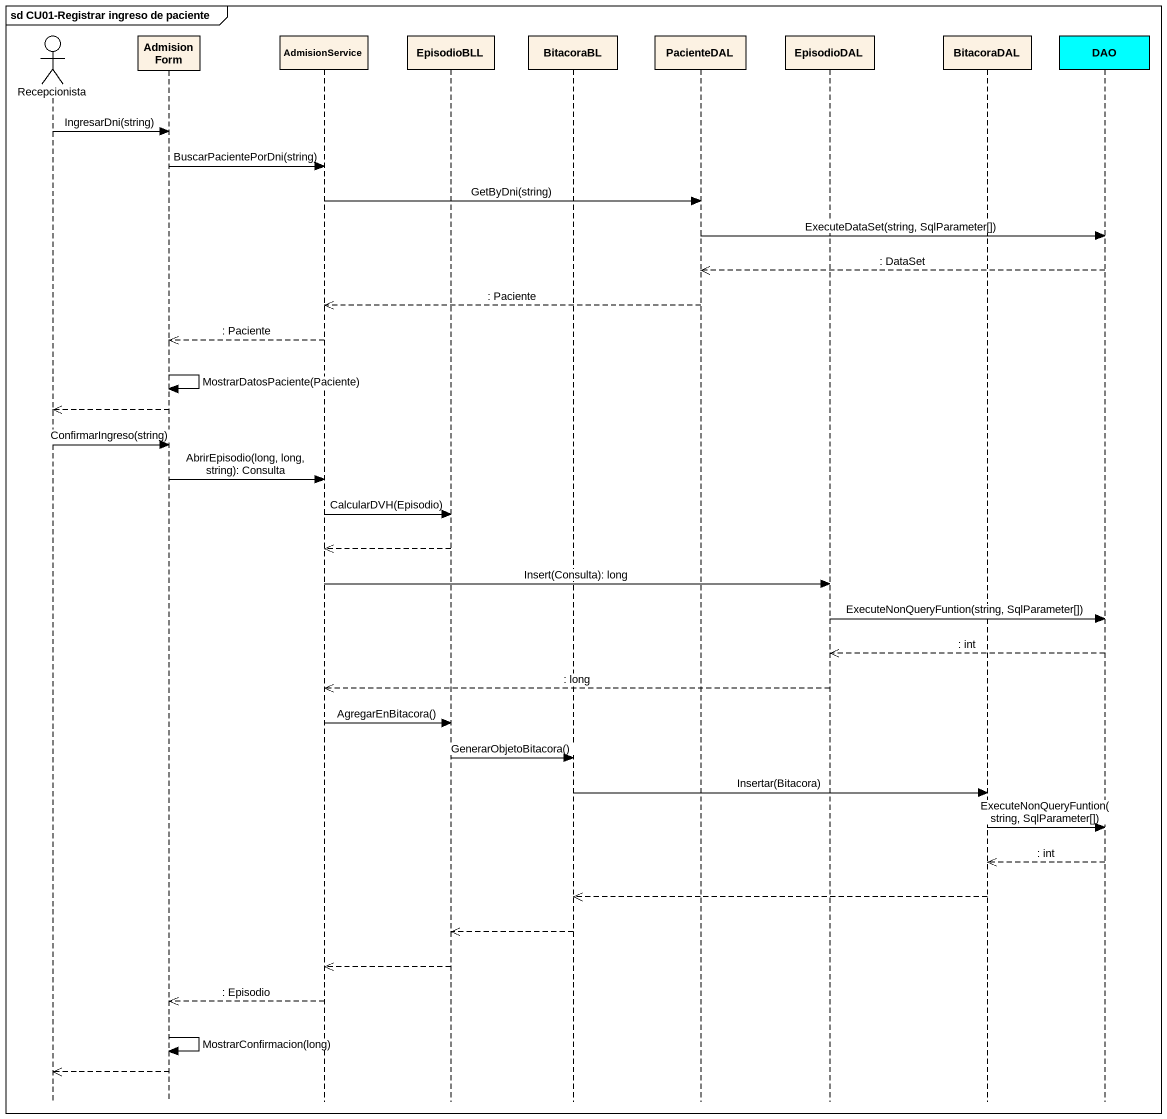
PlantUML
@startuml
mainframe sd CU01-Registrar ingreso de paciente
hide footbox
actor Recepcionista
participant AdmisionForm
participant AdmisionService
participant EpisodioBLL
participant BitacoraBL
participant PacienteDAL
participant EpisodioDAL
participant BitacoraDAL
participant DAO #00FFFF

Recepcionista -> AdmisionForm : IngresarDni(string)
AdmisionForm -> AdmisionService : BuscarPacientePorDni(string)
AdmisionService -> PacienteDAL : GetByDni(string)
PacienteDAL -> DAO : ExecuteDataSet(string, SqlParameter[])
DAO -->> PacienteDAL : : DataSet
PacienteDAL -->> AdmisionService : : Paciente
AdmisionService -->> AdmisionForm : : Paciente
AdmisionForm -> AdmisionForm : MostrarDatosPaciente(Paciente)
AdmisionForm -->> Recepcionista
Recepcionista -> AdmisionForm : ConfirmarIngreso(string)
AdmisionForm -> AdmisionService : AbrirEpisodio(long, long, string): Consulta
AdmisionService -> EpisodioBLL : CalcularDVH(Episodio)
EpisodioBLL -->> AdmisionService
AdmisionService -> EpisodioDAL : Insert(Consulta): long
EpisodioDAL -> DAO : ExecuteNonQueryFuntion(string, SqlParameter[])
DAO -->> EpisodioDAL : : int
EpisodioDAL -->> AdmisionService : : long
AdmisionService -> EpisodioBLL : AgregarEnBitacora()
EpisodioBLL -> BitacoraBL : GenerarObjetoBitacora()
BitacoraBL -> BitacoraDAL : Insertar(Bitacora)
BitacoraDAL -> DAO : ExecuteNonQueryFuntion(string, SqlParameter[])
DAO -->> BitacoraDAL : : int
BitacoraDAL -->> BitacoraBL
BitacoraBL -->> EpisodioBLL
EpisodioBLL -->> AdmisionService
AdmisionService -->> AdmisionForm : : Episodio
AdmisionForm -> AdmisionForm : MostrarConfirmacion(long)
AdmisionForm -->> Recepcionista
@enduml
